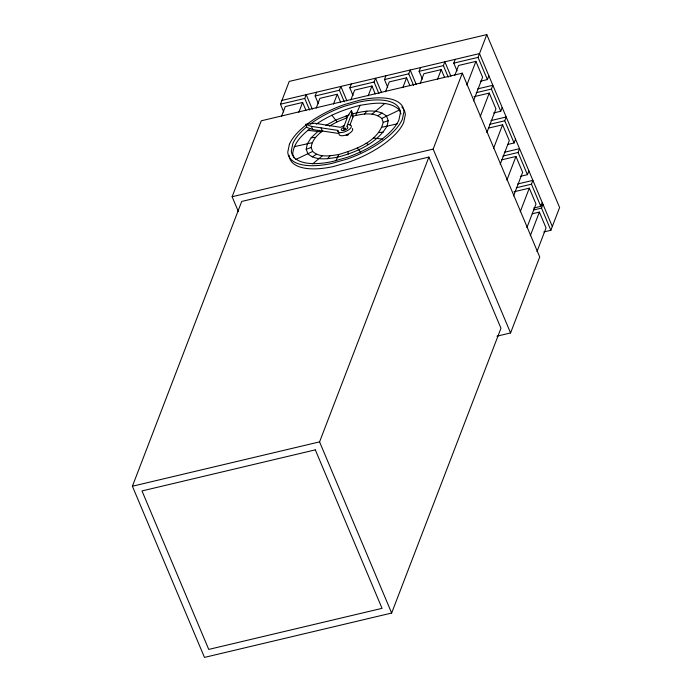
<?xml version="1.0" encoding="UTF-8"?>
<svg xmlns="http://www.w3.org/2000/svg" width="692" height="692" viewBox="0 0 692 692"><rect width="100%" height="100%" fill="white"/><g stroke="black" fill="none" stroke-linecap="round" stroke-linejoin="round"><path stroke-width="1.04" d="M310.284 128.47C302.101 134.845 293.598 143.045 292.681 153.961L294.143 157.94M352.583 116.282C361.959 114.007 373.81 111.481 381.785 118.444L383.238 122.389C378.36 141.583 355.818 149.411 338.725 154.515L337.549 157.222C327.826 158.797 315.846 161.098 307.853 153.736L306.201 149.247L307.36 143.737M338.725 154.515C330.179 155.899 319.661 157.914 312.646 151.453L311.192 147.508C311.789 140.32 317.377 134.923 322.757 130.71M387.07 126.16L388.221 120.65L386.568 116.161C377.382 108.177 363.767 111.135 353.007 113.782M238.394 211.648L232.123 196.744L261.273 120.797L462.308 73.153L539.725 257L510.575 332.947L496.96 336.174M132.397 486.234L241.724 201.441L428.893 157.084L500.965 328.25L391.646 613.043L204.477 657.4L132.397 486.234L319.574 441.877L428.893 157.084M283.729 111.922L280.476 104.207L289.221 81.422L486.796 34.6L559.603 207.505L550.858 230.289L543.782 231.967M281.497 116.394L285.277 106.551L302.612 102.442L305.942 110.365M298.832 112.286L302.612 102.442M309.618 110.028L304.74 98.454L306.201 94.657L312.291 109.128M318.389 103.705L315.137 95.989L316.599 92.192M316.157 108.186L319.938 98.333L337.272 94.233L340.611 102.156M333.492 104.077L337.272 94.233M344.279 101.819L339.4 90.237L340.862 86.439L346.952 100.911M353.05 95.496L349.797 87.772L351.259 83.974M350.818 99.968L354.598 90.124L371.933 86.016L375.272 93.939M349.936 125.027L352.842 117.467M368.153 95.859L371.933 86.016M378.939 93.602L374.061 82.028L375.522 78.231L381.612 92.702M387.71 87.279L384.458 79.563L385.92 75.765M385.479 91.751L389.259 81.907L406.593 77.807L409.932 85.73M402.813 87.65L406.593 77.807M413.6 85.384L408.721 73.81L410.183 70.013L416.273 84.485M422.371 79.061L419.118 71.345L420.58 67.548M420.148 83.542L423.919 73.698L441.254 69.589L444.593 77.513M437.474 79.433L441.254 69.589M448.26 77.175L443.382 65.602L444.844 61.804L450.933 76.267M457.031 70.852L453.788 63.136L455.241 59.339M454.808 75.324L458.588 65.481L475.914 61.372L482.592 77.227L473.518 100.85M510.575 332.947L433.157 149.1L462.308 73.153M466.849 85.004L475.914 61.372M480.317 81.249L487.393 79.571L478.051 57.384L486.796 34.6M487.393 79.571L488.846 75.774M480.196 116.697L489.261 93.074L473.968 96.698M493.664 112.943L500.74 111.274L491.398 89.078L492.851 85.28L477.688 88.879M486.865 132.553L495.939 108.921L489.261 93.074M500.74 111.274L502.193 107.476M493.543 148.399L502.608 124.768L488.336 128.15M508.023 144.403L514.087 142.967L504.745 120.78L506.198 116.983L491.035 120.572M500.212 164.246L509.286 140.614L502.608 124.768M514.087 142.967L515.54 139.17M506.89 180.093L515.955 156.47L501.683 159.852M520.358 176.339L527.434 174.661L518.092 152.474L519.545 148.676L504.382 152.275M513.559 195.94L522.633 172.317L515.955 156.47M527.434 174.661L528.887 170.863M520.237 211.795L529.302 188.163L514.009 191.788M533.705 208.041L540.781 206.363L531.439 184.176L532.892 180.378L517.728 183.968M526.906 227.642L535.98 204.01L529.302 188.163M540.781 206.363L542.234 202.566M530.314 235.721L539.379 212.089L532.243 213.785M550.858 230.289L541.516 208.102L542.969 204.304L540.945 204.78M536.983 251.568L546.057 227.945L539.379 212.089M335.914 160.907L337.462 157.24C356.319 152.171 376.725 143.651 387.079 126.108M401.014 113.946L399.552 109.967C388.93 100.176 372.997 103.238 360.065 105.331L355.705 115.382M307.352 143.78L311.21 137.717L319.185 130.26M351.467 110.582L348.275 115.062L343.517 127.458A3.521 1.47 -22.8 0 0 341.632 130.33A3.521 1.47 -22.8 0 0 346.58 129.162A3.521 1.47 -22.8 0 0 346.744 126.697L351.484 114.353L351.467 110.582L352.799 113.756L352.816 117.519L351.484 114.301M327.558 158.745L329.946 155.856M364.476 114.042L366.872 111.153M312.689 163.866L322.351 155.769M372.08 114.128L384.856 103.428M316.253 124.162C329.478 115.149 344.59 109.198 360.065 105.331M312.187 156.946L316.452 154.273M377.979 115.625L382.235 112.952M325.863 125.451L335.655 120.079L349.14 114.889M329.314 126.134L337.056 121.887L346.355 118.064L346.234 115.72M295.804 159.489L312.646 151.453M381.785 118.444L399.552 109.967M306.201 149.247L311.192 147.508M383.238 122.389L388.221 120.65M344.287 125.451L340.533 127.319L314.886 123.271L305.76 124.344L307.092 127.51L312.749 129.568L339.115 133.539A7.318 3.053 -22.8 0 0 346.58 134.793A7.318 3.053 -22.8 0 0 352.28 128.452M281.938 100.409L479.504 53.587L552.311 226.492M280.476 104.207L304.74 98.454M315.137 95.989L339.4 90.237M349.797 87.772L374.061 82.028M384.458 79.563L408.721 73.81M419.118 71.345L443.382 65.602M453.788 63.136L478.051 57.384M476.226 92.676L491.398 89.078M489.581 124.37L504.745 120.78M232.123 196.744L433.157 149.1M502.928 156.072L518.092 152.474M516.275 187.766L531.439 184.176M533.428 210.022L541.516 208.102M294.195 146.695L312.196 142.708M382.235 127.19L397.199 123.868M311.21 137.717L315.587 137.379M378.844 132.518L383.221 132.181M347.522 124.672L348.863 124.621A7.318 3.053 -22.8 0 1 346.986 130.84A7.318 3.053 -22.8 0 1 337.782 130.373L311.417 126.394L305.76 124.344M307.724 130.312L321.131 131.887M373.299 138.011L382.78 139.118M365.973 143.296L368.568 144.446M331.84 115.175L337.056 121.887M357.375 148.01L360.688 152.266M337.782 130.373L338.786 132.752M321.071 127.908L322.411 131.082M311.417 126.394L312.749 129.568M319.574 441.877L391.646 613.043M348.076 151.833L348.197 154.169M289.109 155.207A62.116 25.933 -22.8 0 0 333.518 166.504L348.604 162.188A62.116 25.933 -22.8 0 0 403.704 122.432L405.322 114.69A62.116 25.933 -22.8 0 0 401.793 107.009M306.392 127.146A58.292 24.341 -22.8 0 0 292.863 143.529L291.341 150.795A58.292 24.341 -22.8 0 0 333.025 161.392L347.185 157.344A58.292 24.341 -22.8 0 0 398.895 120.027L400.417 112.761A58.292 24.341 -22.8 0 0 358.733 102.165L344.573 106.213A58.292 24.341 -22.8 0 0 310.371 124.006M347.652 134.386A1.038 0.432 -22.8 0 1 348.085 134.862A1.038 0.432 -22.8 0 1 346.77 135.511A1.038 0.432 -22.8 0 1 346.346 135.035M289.394 144.299L287.768 152.041A62.116 25.933 -22.8 0 0 332.186 163.329L347.272 159.022A62.116 25.933 -22.8 0 0 402.363 119.258L403.99 111.516A62.116 25.933 -22.8 0 0 359.572 100.228L344.486 104.535A62.116 25.933 -22.8 0 0 289.394 144.299M315.31 449.861L141.998 490.931L208.742 649.416L382.045 608.346L315.31 449.861M344.106 129.17A1.038 0.432 -22.8 0 0 345.516 128.254A1.038 0.432 -22.8 0 0 344.01 128.401A1.038 0.432 -22.8 0 0 344.106 129.17"/></g></svg>
